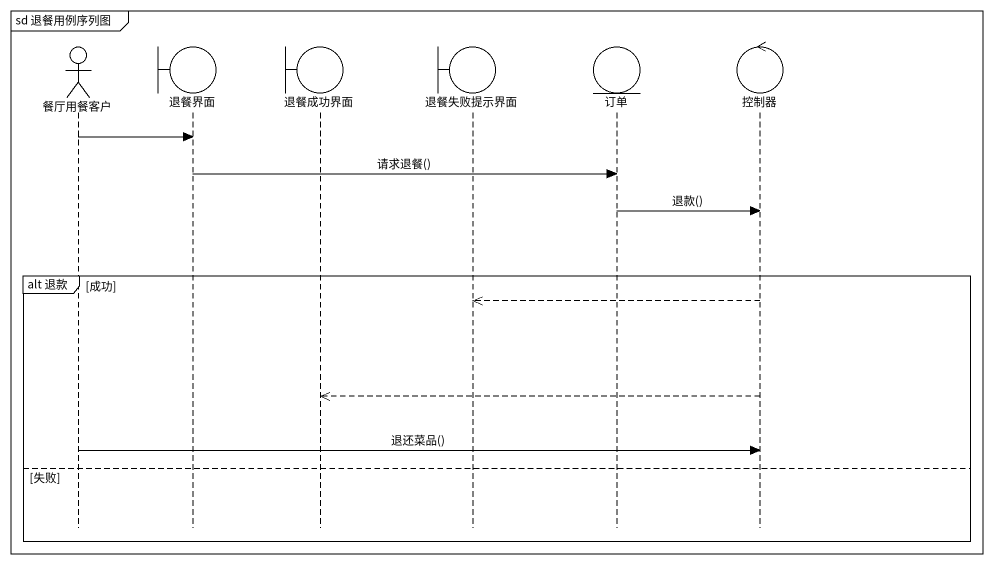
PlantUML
@startuml
mainframe sd 退餐用例序列图
hide footbox
actor 餐厅用餐客户
boundary 退餐界面
boundary 退餐成功界面
boundary 退餐失败提示界面
entity 订单
control 控制器

餐厅用餐客户 -> 退餐界面
退餐界面 -> 订单 : 请求退餐()
订单 -> 控制器 : 退款()
group alt 退款 [成功]
  控制器 -->> 退餐失败提示界面
  控制器 -->> 退餐成功界面
  餐厅用餐客户 -> 控制器 : 退还菜品()
else 失败
end
@enduml
